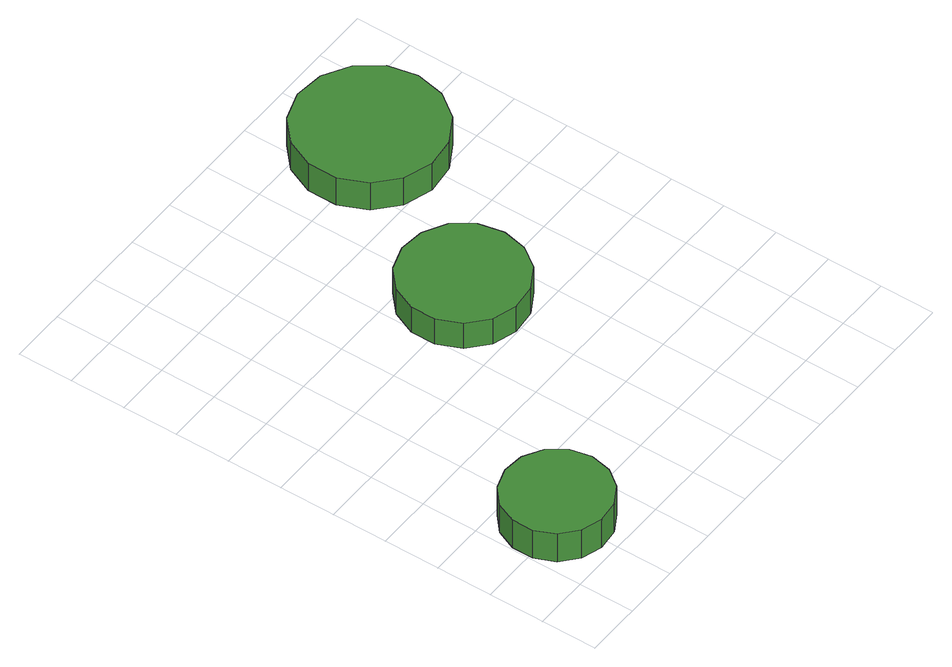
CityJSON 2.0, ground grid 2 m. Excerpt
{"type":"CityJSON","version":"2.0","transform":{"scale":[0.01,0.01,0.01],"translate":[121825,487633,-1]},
"CityObjects":{
"tree1":{"type":"SolitaryVegetationObject","attributes":{"function":"something"},"geometry":[{"type":"MultiSurface","lod":"1","boundaries":[[[0,1,2,3,4,5,6,7,8,9,10,11,12,13,14]],[[15,16,17,18,19,20,21,22,23,24,25,26,27,28,29]],[[0,29,28,1]],[[1,28,27,2]],[[2,27,26,3]],[[3,26,25,4]],[[4,25,24,5]],[[5,24,23,6]],[[6,23,22,7]],[[7,22,21,8]],[[8,21,20,9]],[[9,20,19,10]],[[10,19,18,11]],[[11,18,17,12]],[[12,17,16,13]],[[13,16,15,14]],[[14,15,29,0]]]}]},
"tree2":{"type":"SolitaryVegetationObject","attributes":{"function":"something"},"geometry":[{"type":"MultiSurface","lod":"1","boundaries":[[[30,31,32,33,34,35,36,37,38,39,40,41,42,43,44]],[[45,46,47,48,49,50,51,52,53,54,55,56,57,58,59]],[[30,59,58,31]],[[31,58,57,32]],[[32,57,56,33]],[[33,56,55,34]],[[34,55,54,35]],[[35,54,53,36]],[[36,53,52,37]],[[37,52,51,38]],[[38,51,50,39]],[[39,50,49,40]],[[40,49,48,41]],[[41,48,47,42]],[[42,47,46,43]],[[43,46,45,44]],[[44,45,59,30]]]}]},
"tree3":{"type":"SolitaryVegetationObject","attributes":{"function":"something"},"geometry":[{"type":"MultiSurface","lod":"1","boundaries":[[[60,61,62,63,64,65,66,67,68,69,70,71,72,73,74]],[[75,76,77,78,79,80,81,82,83,84,85,86,87,88,89]],[[60,89,88,61]],[[61,88,87,62]],[[62,87,86,63]],[[63,86,85,64]],[[64,85,84,65]],[[65,84,83,66]],[[66,83,82,67]],[[67,82,81,68]],[[68,81,80,69]],[[69,80,79,70]],[[70,79,78,71]],[[71,78,77,72]],[[72,77,76,73]],[[73,76,75,74]],[[74,75,89,60]]]}]}
},
"vertices":[
[377,224,207],[361,300,207],[315,363,207],[248,402,207],[171,410,207],[97,386,207],[39,334,207],[8,263,207],[8,186,207],[39,115,207],[97,63,207],[171,39,207],[248,47,207],[315,86,207],[361,148,207],[361,148,84],[315,86,84],[248,47,84],[171,39,84],[97,63,84],[39,115,84],[8,186,84],[8,263,84],[39,334,84],[97,386,84],[171,410,84],[248,402,84],[315,363,84],[361,300,84],[377,224,84],
[1021,1021,197],[1002,1111,197],[949,1185,197],[869,1230,197],[779,1240,197],[692,1212,197],[624,1150,197],[587,1067,197],[587,976,197],[624,892,197],[692,831,197],[779,803,197],[869,812,197],[949,858,197],[1002,932,197],[1002,932,86],[949,858,86],[869,812,86],[779,803,86],[692,831,86],[624,892,86],[587,976,86],[587,1067,86],[624,1150,86],[692,1212,86],[779,1240,86],[869,1230,86],[949,1185,86],[1002,1111,86],[1021,1021,86],
[1412,1631,207],[1390,1736,207],[1326,1823,207],[1233,1877,207],[1126,1889,207],[1023,1855,207],[943,1783,207],[900,1685,207],[900,1577,207],[943,1479,207],[1023,1407,207],[1126,1373,207],[1233,1385,207],[1326,1438,207],[1390,1526,207],[1390,1526,88],[1326,1438,88],[1233,1385,88],[1126,1373,88],[1023,1407,88],[943,1479,88],[900,1577,88],[900,1685,88],[943,1783,88],[1023,1855,88],[1126,1889,88],[1233,1877,88],[1326,1823,88],[1390,1736,88],[1412,1631,88]
]}
